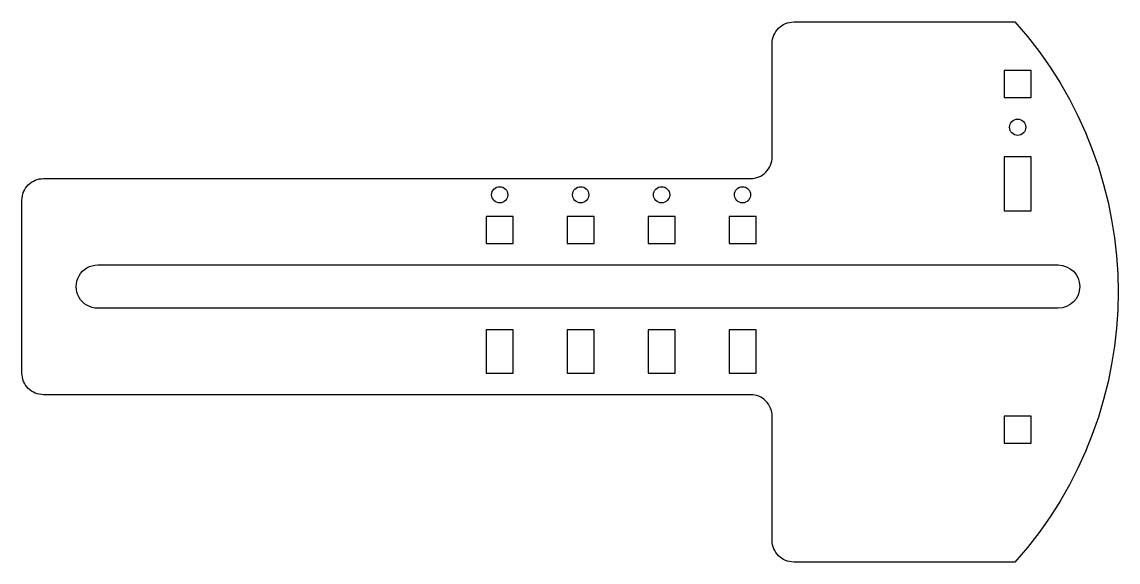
# Model space of a CAD drawing. Header units: millimetres. Extents: x -369 to -166, y 44 to 144.
import ezdxf

# ---------------------------------------------------------------- set-up
doc = ezdxf.new("R2010")
doc.units = ezdxf.units.MM
doc.layers.get('0').update_dxf_attribs({"linetype": 'CONTINUOUS'})

msp = doc.modelspace()

# ---------------------------------------------------------------- linework, layer by layer
for points in [[(-230, 48), (-230, 70.99, 0.414214), (-234, 74.99), (-365.05, 74.99, -0.414214), (-369.05, 78.99), (-369.05, 111, -0.414214), (-365.05, 115), (-234, 115, 0.414214), (-230, 119), (-230, 140, -0.414214), (-226, 144), (-185, 144, -0.382136), (-185, 44), (-226, 44, -0.414214)], [(-355, 91, -1.000239), (-355, 99), (-177, 99, -1), (-177, 91)]]:
    msp.add_lwpolyline(points, format="xyb", close=True)
for points in [[(-187, 130), (-182, 130), (-182, 135), (-187, 135)], [(-187, 109), (-182, 109), (-182, 119), (-187, 119)], [(-283, 103), (-278, 103), (-278, 108), (-283, 108)], [(-268, 108), (-268, 103), (-263, 103), (-263, 108)], [(-253, 103), (-248, 103), (-248, 108), (-253, 108)], [(-233, 108), (-238, 108), (-238, 103), (-233, 103)], [(-283, 79), (-278, 79), (-278, 87), (-283, 87)], [(-268, 79), (-263, 79), (-263, 87), (-268, 87)], [(-253, 79), (-248, 79), (-248, 87), (-253, 87)], [(-238, 79), (-233, 79), (-233, 87), (-238, 87)], [(-187, 66), (-182, 66), (-182, 71), (-187, 71)]]:
    msp.add_lwpolyline(points, close=True)
for centre in [(-184.5, 124.5), (-280.5, 112), (-265.5, 112), (-250.5, 112), (-235.5, 112)]:
    msp.add_circle(centre, 1.5)

doc.saveas('drawing.dxf')
